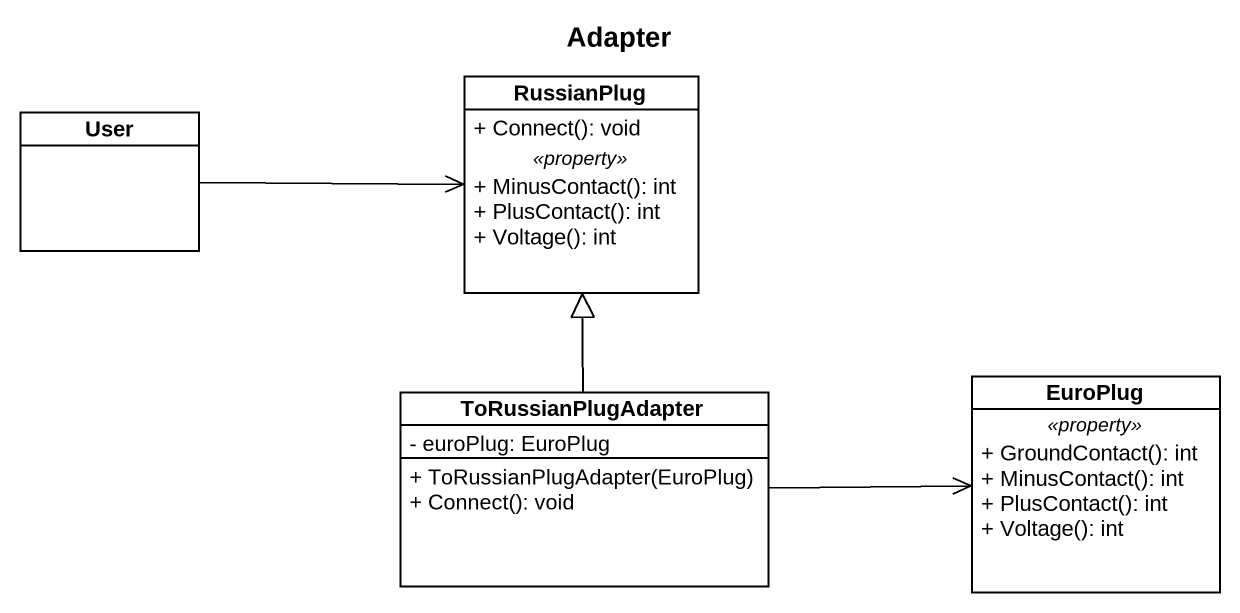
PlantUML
@startuml
title Adapter
hide circle
hide empty members
skinparam classAttributeIconSize 0
class RussianPlug {
  + Connect(): void
  .. <<property>> ..
  + MinusContact(): int
  + PlusContact(): int
  + Voltage(): int
}
class User
class ToRussianPlugAdapter {
  - euroPlug: EuroPlug
  + ToRussianPlugAdapter(EuroPlug)
  + Connect(): void
}
class EuroPlug {
  .. <<property>> ..
  + GroundContact(): int
  + MinusContact(): int
  + PlusContact(): int
  + Voltage(): int
}
User -right-> RussianPlug
ToRussianPlugAdapter -up-|> RussianPlug
ToRussianPlugAdapter -right-> EuroPlug
@enduml
